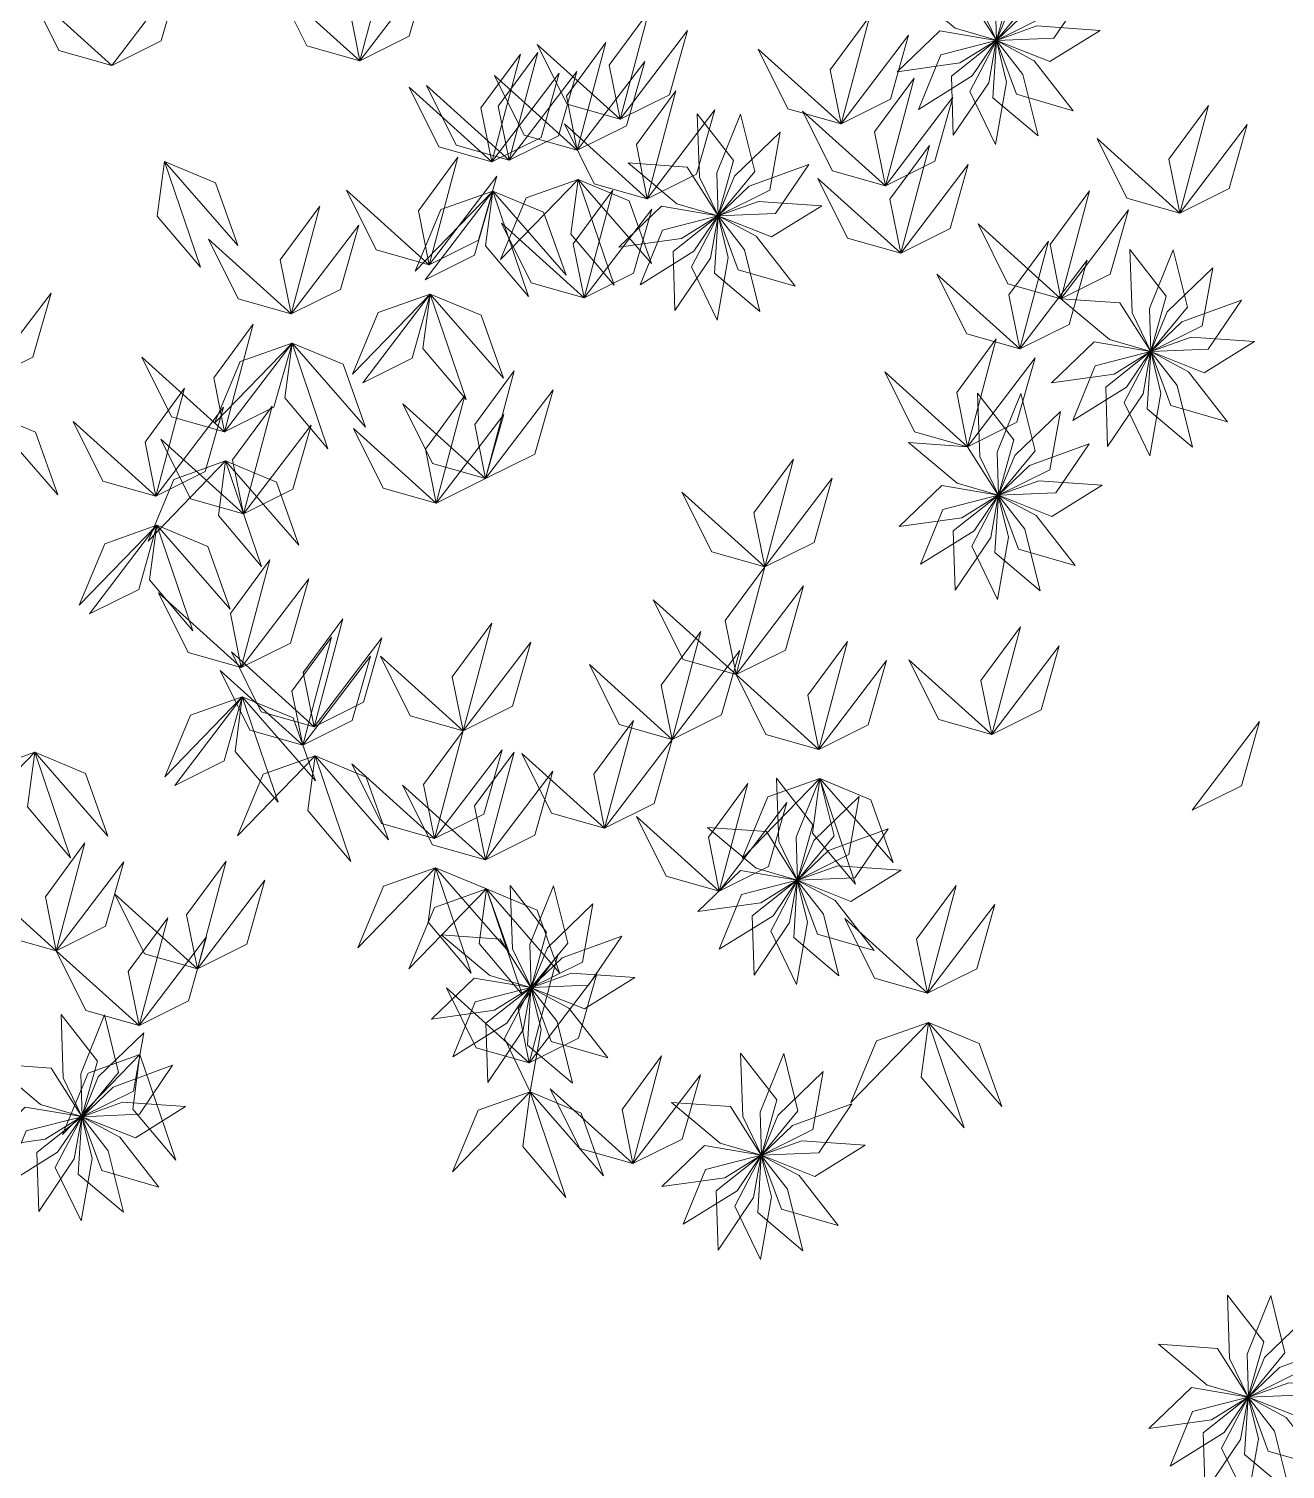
# Model space of a CAD drawing. Header units: inches. Extents: x -422522 to 22891, y -2973 to 414515.
# Drawn here: x 16747 to 16814.6, y 8158.2 to 8235.7 of the extents above; entities that cross this region are included whole.
import ezdxf

# ---------------------------------------------------------------- set-up
doc = ezdxf.new("R2010")
doc.units = ezdxf.units.IN
doc.header["$MEASUREMENT"] = 0
doc.layers.add('ARREDAMENTO', color=8, linetype='Continuous', lineweight=13)

msp = doc.modelspace()

# ---------------------------------------------------------------- linework, layer by layer
at = {"layer": 'ARREDAMENTO', "lineweight": 0}
for points in [[(16797.92916, 8240.53441), (16798.04829, 8237.12805), (16799.05223, 8235.05134), (16799.88191, 8238.02213), (16797.92916, 8240.53441)], [(16800.25973, 8240.51543), (16798.98307, 8237.35512), (16799.05554, 8235.04961), (16801.02182, 8237.4261), (16800.25973, 8240.51543)], [(16764.81534, 8233.94688), (16764.2304, 8236.85304), (16766.35781, 8239.74303), (16764.81534, 8233.94688)], [(16802.38109, 8239.55018), (16799.92939, 8237.18235), (16799.05785, 8235.04668), (16801.82075, 8236.41796), (16802.38109, 8239.55018)], [(16751.48051, 8233.7006), (16754.13433, 8235.02165), (16755.11132, 8238.47467), (16751.48051, 8233.7006)], [(16764.81534, 8233.94688), (16767.46916, 8235.26793), (16768.44615, 8238.72096), (16764.81534, 8233.94688)], [(16751.48051, 8233.7006), (16748.62796, 8234.50735), (16747.0284, 8237.71972), (16751.48051, 8233.7006)], [(16764.81534, 8233.94688), (16761.96279, 8234.75363), (16760.36324, 8237.966), (16764.81534, 8233.94688)], [(16794.21881, 8237.88456), (16796.82994, 8235.69379), (16799.04501, 8235.05027), (16797.39244, 8237.65469), (16794.21881, 8237.88456)], [(16803.92644, 8237.80553), (16800.72362, 8236.63961), (16799.05878, 8235.04307), (16802.14056, 8235.17202), (16803.92644, 8237.80553)], [(16778.8085, 8230.80093), (16778.22356, 8233.70708), (16780.35096, 8236.59708), (16778.8085, 8230.80093)], [(16790.69156, 8230.55903), (16790.10662, 8233.46519), (16792.23402, 8236.35518), (16790.69156, 8230.55903)], [(16778.8085, 8230.80093), (16781.46231, 8232.12198), (16782.43931, 8235.575), (16778.8085, 8230.80093)], [(16790.69156, 8230.55903), (16793.34537, 8231.88008), (16794.32237, 8235.3331), (16790.69156, 8230.55903)], [(16793.70532, 8233.35414), (16797.08056, 8233.82868), (16799.04096, 8235.04419), (16795.99972, 8235.5588), (16793.70532, 8233.35414)], [(16804.62858, 8235.58317), (16801.22844, 8235.82075), (16799.05816, 8235.03939), (16801.92595, 8233.90372), (16804.62858, 8235.58317)], [(16772.8447, 8228.59729), (16772.25976, 8231.50345), (16774.38716, 8234.39344), (16772.8447, 8228.59729)], [(16778.8085, 8230.80093), (16775.95594, 8231.60767), (16774.35639, 8234.82004), (16778.8085, 8230.80093)], [(16776.50375, 8229.13074), (16775.91881, 8232.0369), (16778.04622, 8234.92689), (16776.50375, 8229.13074)], [(16790.69156, 8230.55903), (16787.839, 8231.36578), (16786.23945, 8234.57815), (16790.69156, 8230.55903)], [(16794.85418, 8231.32632), (16797.7446, 8233.13267), (16799.04112, 8235.04046), (16796.0535, 8234.27359), (16794.85418, 8231.32632)], [(16796.72849, 8229.9411), (16798.63432, 8232.76692), (16799.04278, 8235.03712), (16796.62537, 8233.12137), (16796.72849, 8229.9411)], [(16799.00419, 8229.43799), (16799.59588, 8232.79467), (16799.04566, 8235.03474), (16797.61644, 8232.30137), (16799.00419, 8229.43799)], [(16801.28777, 8229.90398), (16800.46302, 8233.21113), (16799.04925, 8235.03374), (16798.85536, 8231.95536), (16801.28777, 8229.90398)], [(16803.18439, 8231.25851), (16801.08581, 8233.94428), (16799.05294, 8235.03428), (16800.1279, 8232.14319), (16803.18439, 8231.25851)], [(16771.90822, 8228.50696), (16771.32328, 8231.41312), (16773.45068, 8234.30311), (16771.90822, 8228.50696)], [(16776.50375, 8229.13074), (16779.15757, 8230.45179), (16780.13456, 8233.90481), (16776.50375, 8229.13074)], [(16771.90822, 8228.50696), (16774.56204, 8229.82801), (16775.53903, 8233.28104), (16771.90822, 8228.50696)], [(16776.50375, 8229.13074), (16773.6512, 8229.93749), (16772.05165, 8233.14986), (16776.50375, 8229.13074)], [(16772.8447, 8228.59729), (16775.49851, 8229.91834), (16776.47551, 8233.37137), (16772.8447, 8228.59729)], [(16793.07982, 8227.22414), (16792.49488, 8230.1303), (16794.62228, 8233.02029), (16793.07982, 8227.22414)], [(16771.90822, 8228.50696), (16769.05567, 8229.31371), (16767.45611, 8232.52608), (16771.90822, 8228.50696)], [(16772.8447, 8228.59729), (16769.99214, 8229.40404), (16768.39259, 8232.61641), (16772.8447, 8228.59729)], [(16780.26753, 8226.53021), (16779.68259, 8229.43637), (16781.80999, 8232.32636), (16780.26753, 8226.53021)], [(16780.26753, 8226.53021), (16782.92134, 8227.85126), (16783.89834, 8231.30429), (16780.26753, 8226.53021)], [(16793.07982, 8227.22414), (16790.22726, 8228.03088), (16788.62771, 8231.24325), (16793.07982, 8227.22414)], [(16793.07982, 8227.22414), (16795.73363, 8228.54519), (16796.71062, 8231.99821), (16793.07982, 8227.22414)], [(16808.9121, 8225.75499), (16808.32717, 8228.66115), (16810.45457, 8231.55114), (16808.9121, 8225.75499)], [(16780.26753, 8226.53021), (16777.41497, 8227.33696), (16775.81542, 8230.54933), (16780.26753, 8226.53021)], [(16782.96182, 8231.09933), (16783.08095, 8227.69298), (16784.08489, 8225.61626), (16784.91457, 8228.58705), (16782.96182, 8231.09933)], [(16785.29238, 8231.08036), (16784.01573, 8227.92005), (16784.08819, 8225.61453), (16786.05447, 8227.99102), (16785.29238, 8231.08036)], [(16808.9121, 8225.75499), (16811.56592, 8227.07604), (16812.54291, 8230.52907), (16808.9121, 8225.75499)], [(16787.41375, 8230.1151), (16784.96205, 8227.74728), (16784.09051, 8225.61161), (16786.8534, 8226.98288), (16787.41375, 8230.1151)], [(16808.9121, 8225.75499), (16806.05955, 8226.56174), (16804.46, 8229.77411), (16808.9121, 8225.75499)], [(16793.89963, 8223.60037), (16793.31469, 8226.50653), (16795.4421, 8229.39652), (16793.89963, 8223.60037)], [(16754.30764, 8228.5262), (16753.91801, 8225.58748), (16756.23359, 8222.84595), (16754.30764, 8228.5262)], [(16754.30764, 8228.5262), (16757.04372, 8227.38526), (16758.24905, 8224.00516), (16754.30764, 8228.5262)], [(16768.54445, 8222.96802), (16767.95952, 8225.87417), (16770.08692, 8228.76417), (16768.54445, 8222.96802)], [(16768.54445, 8222.96802), (16767.95952, 8225.87417), (16770.08692, 8228.76417), (16768.54445, 8222.96802)], [(16779.25147, 8228.44948), (16781.8626, 8226.25872), (16784.07766, 8225.6152), (16782.4251, 8228.21962), (16779.25147, 8228.44948)], [(16788.9591, 8228.37046), (16785.75628, 8227.20454), (16784.09144, 8225.608), (16787.17321, 8225.73695), (16788.9591, 8228.37046)], [(16793.89963, 8223.60037), (16796.55345, 8224.92142), (16797.53044, 8228.37444), (16793.89963, 8223.60037)], [(16768.54445, 8222.96802), (16771.19827, 8224.28907), (16772.17526, 8227.74209), (16768.54445, 8222.96802)], [(16768.54445, 8222.96802), (16771.19827, 8224.28907), (16772.17526, 8227.74209), (16768.54445, 8222.96802)], [(16776.55611, 8227.56375), (16773.76378, 8226.56838), (16772.38224, 8223.25639), (16776.55611, 8227.56375)], [(16776.55611, 8227.56375), (16776.16649, 8224.62503), (16778.48207, 8221.8835), (16776.55611, 8227.56375)], [(16776.55611, 8227.56375), (16779.2922, 8226.42281), (16780.49752, 8223.04271), (16776.55611, 8227.56375)], [(16793.89963, 8223.60037), (16791.04708, 8224.40712), (16789.44753, 8227.61949), (16793.89963, 8223.60037)], [(16768.54445, 8222.96802), (16765.6919, 8223.77476), (16764.09235, 8226.98713), (16768.54445, 8222.96802)], [(16768.54445, 8222.96802), (16765.6919, 8223.77476), (16764.09235, 8226.98713), (16768.54445, 8222.96802)], [(16771.96058, 8226.93998), (16769.16825, 8225.9446), (16767.78671, 8222.63261), (16771.96058, 8226.93998)], [(16768.32977, 8222.1659), (16770.98359, 8223.48695), (16771.96058, 8226.93998), (16768.32977, 8222.1659)], [(16771.96058, 8226.93998), (16771.57095, 8224.00125), (16773.88654, 8221.25972), (16771.96058, 8226.93998)], [(16771.96058, 8226.93998), (16774.69667, 8225.79903), (16775.90199, 8222.41893), (16771.96058, 8226.93998)], [(16776.87657, 8221.19802), (16776.29164, 8224.10417), (16778.41904, 8226.99417), (16776.87657, 8221.19802)], [(16802.52027, 8221.15058), (16801.93533, 8224.05674), (16804.06273, 8226.94673), (16802.52027, 8221.15058)], [(16761.11914, 8220.32725), (16760.5342, 8223.2334), (16762.6616, 8226.1234), (16761.11914, 8220.32725)], [(16776.87657, 8221.19802), (16779.53039, 8222.51907), (16780.50738, 8225.97209), (16776.87657, 8221.19802)], [(16778.73798, 8223.91906), (16782.11322, 8224.3936), (16784.07362, 8225.60912), (16781.03238, 8226.12372), (16778.73798, 8223.91906)], [(16789.66124, 8226.1481), (16786.2611, 8226.38568), (16784.09082, 8225.60432), (16786.95861, 8224.46865), (16789.66124, 8226.1481)], [(16802.52027, 8221.15058), (16805.17408, 8222.47163), (16806.15108, 8225.92466), (16802.52027, 8221.15058)], [(16761.11914, 8220.32725), (16763.77295, 8221.6483), (16764.74995, 8225.10132), (16761.11914, 8220.32725)], [(16776.87657, 8221.19802), (16774.02402, 8222.00476), (16772.42447, 8225.21713), (16776.87657, 8221.19802)], [(16779.88683, 8221.89125), (16782.77726, 8223.69759), (16784.07378, 8225.60539), (16781.08616, 8224.83852), (16779.88683, 8221.89125)], [(16781.76115, 8220.50603), (16783.66698, 8223.33185), (16784.07544, 8225.60205), (16781.65802, 8223.6863), (16781.76115, 8220.50603)], [(16784.03685, 8220.00292), (16784.62854, 8223.3596), (16784.07831, 8225.59967), (16782.6491, 8222.8663), (16784.03685, 8220.00292)], [(16786.32043, 8220.46891), (16785.49568, 8223.77606), (16784.08191, 8225.59866), (16783.88802, 8222.52029), (16786.32043, 8220.46891)], [(16788.21705, 8221.82343), (16786.11847, 8224.50921), (16784.0856, 8225.59921), (16785.16056, 8222.70811), (16788.21705, 8221.82343)], [(16802.52027, 8221.15058), (16799.66771, 8221.95733), (16798.06816, 8225.1697), (16802.52027, 8221.15058)], [(16761.11914, 8220.32725), (16758.26658, 8221.13399), (16756.66703, 8224.34636), (16761.11914, 8220.32725)], [(16800.30361, 8218.44781), (16799.71867, 8221.35397), (16801.84608, 8224.24396), (16800.30361, 8218.44781)], [(16806.23062, 8223.80043), (16806.34975, 8220.39408), (16807.35368, 8218.31736), (16808.18337, 8221.28815), (16806.23062, 8223.80043)], [(16808.56118, 8223.78146), (16807.28453, 8220.62115), (16807.35699, 8218.31563), (16809.32327, 8220.69212), (16808.56118, 8223.78146)], [(16800.30361, 8218.44781), (16802.95743, 8219.76886), (16803.93442, 8223.22188), (16800.30361, 8218.44781)], [(16810.68254, 8222.8162), (16808.23085, 8220.44837), (16807.35931, 8218.31271), (16810.1222, 8219.68398), (16810.68254, 8222.8162)], [(16800.30361, 8218.44781), (16797.45106, 8219.25456), (16795.85151, 8222.46693), (16800.30361, 8218.44781)], [(16744.57831, 8216.68149), (16747.23213, 8218.00254), (16748.20912, 8221.45556), (16744.57831, 8216.68149)], [(16768.59682, 8221.40103), (16765.80448, 8220.40566), (16764.42294, 8217.09367), (16768.59682, 8221.40103)], [(16764.96601, 8216.62696), (16767.61982, 8217.94801), (16768.59682, 8221.40103), (16764.96601, 8216.62696)], [(16768.59682, 8221.40103), (16768.20719, 8218.46231), (16770.52277, 8215.72078), (16768.59682, 8221.40103)], [(16768.59682, 8221.40103), (16771.3329, 8220.26009), (16772.53823, 8216.87999), (16768.59682, 8221.40103)], [(16802.52027, 8221.15058), (16805.13139, 8218.95982), (16807.34646, 8218.31629), (16805.6939, 8220.92072), (16802.52027, 8221.15058)], [(16812.2279, 8221.07156), (16809.02508, 8219.90563), (16807.36024, 8218.30909), (16810.44201, 8218.43804), (16812.2279, 8221.07156)], [(16757.54069, 8213.98618), (16756.95576, 8216.89234), (16759.08316, 8219.78233), (16757.54069, 8213.98618)], [(16797.4981, 8213.1884), (16796.91316, 8216.09456), (16799.04056, 8218.98455), (16797.4981, 8213.1884)], [(16812.93004, 8218.84919), (16809.5299, 8219.08677), (16807.35961, 8218.30541), (16810.22741, 8217.16974), (16812.93004, 8218.84919)], [(16761.1715, 8218.76026), (16758.37917, 8217.76488), (16756.99763, 8214.4529), (16761.1715, 8218.76026)], [(16757.54069, 8213.98618), (16760.19451, 8215.30723), (16761.1715, 8218.76026), (16757.54069, 8213.98618)], [(16761.1715, 8218.76026), (16760.78187, 8215.82153), (16763.09746, 8213.08001), (16761.1715, 8218.76026)], [(16761.1715, 8218.76026), (16763.90759, 8217.61932), (16765.11291, 8214.23921), (16761.1715, 8218.76026)], [(16802.00678, 8216.62016), (16805.38202, 8217.0947), (16807.34242, 8218.31021), (16804.30118, 8218.82482), (16802.00678, 8216.62016)], [(16803.15563, 8214.59234), (16806.04606, 8216.39869), (16807.34258, 8218.30649), (16804.35496, 8217.53962), (16803.15563, 8214.59234)], [(16805.02995, 8213.20712), (16806.93578, 8216.03294), (16807.34424, 8218.30314), (16804.92682, 8216.3874), (16805.02995, 8213.20712)], [(16807.30565, 8212.70401), (16807.89734, 8216.0607), (16807.34711, 8218.30076), (16805.9179, 8215.56739), (16807.30565, 8212.70401)], [(16809.58923, 8213.17001), (16808.76448, 8216.47715), (16807.35071, 8218.29976), (16807.15682, 8215.22139), (16809.58923, 8213.17001)], [(16811.48585, 8214.52453), (16809.38727, 8217.21031), (16807.3544, 8218.3003), (16808.42936, 8215.40921), (16811.48585, 8214.52453)], [(16757.54069, 8213.98618), (16754.68814, 8214.79293), (16753.08859, 8218.0053), (16757.54069, 8213.98618)], [(16797.4981, 8213.1884), (16800.15191, 8214.50945), (16801.1289, 8217.96247), (16797.4981, 8213.1884)], [(16771.57613, 8211.47163), (16770.99119, 8214.37779), (16773.11859, 8217.26778), (16771.57613, 8211.47163)], [(16797.4981, 8213.1884), (16794.64554, 8213.99515), (16793.04599, 8217.20752), (16797.4981, 8213.1884)], [(16753.84291, 8210.5327), (16753.25797, 8213.43886), (16755.38537, 8216.32885), (16753.84291, 8210.5327)], [(16768.92231, 8210.15058), (16768.33738, 8213.05674), (16770.46478, 8215.94673), (16768.92231, 8210.15058)], [(16771.57613, 8211.47163), (16774.22994, 8212.79268), (16775.20694, 8216.24571), (16771.57613, 8211.47163)], [(16798.03481, 8216.06812), (16798.15394, 8212.66176), (16799.15788, 8210.58505), (16799.98756, 8213.55584), (16798.03481, 8216.06812)], [(16800.36538, 8216.04914), (16799.08872, 8212.88883), (16799.16119, 8210.58332), (16801.12747, 8212.95981), (16800.36538, 8216.04914)], [(16744.63067, 8215.1145), (16747.36676, 8213.97356), (16748.57208, 8210.59346), (16744.63067, 8215.1145)], [(16753.84291, 8210.5327), (16756.49673, 8211.85375), (16757.47372, 8215.30678), (16753.84291, 8210.5327)], [(16758.55603, 8209.57907), (16757.9711, 8212.48523), (16760.0985, 8215.37522), (16758.55603, 8209.57907)], [(16771.57613, 8211.47163), (16768.72357, 8212.27838), (16767.12402, 8215.49075), (16771.57613, 8211.47163)], [(16802.48674, 8215.08388), (16800.03504, 8212.71606), (16799.16351, 8210.58039), (16801.9264, 8211.95166), (16802.48674, 8215.08388)], [(16753.84291, 8210.5327), (16750.99035, 8211.33945), (16749.3908, 8214.55182), (16753.84291, 8210.5327)], [(16758.55603, 8209.57907), (16761.20985, 8210.90012), (16762.18684, 8214.35315), (16758.55603, 8209.57907)], [(16768.92231, 8210.15058), (16771.57613, 8211.47163), (16772.55312, 8214.92466), (16768.92231, 8210.15058)], [(16758.55603, 8209.57907), (16755.70348, 8210.38582), (16754.10393, 8213.59819), (16758.55603, 8209.57907)], [(16768.92231, 8210.15058), (16766.06976, 8210.95733), (16764.47021, 8214.1697), (16768.92231, 8210.15058)], [(16794.32446, 8213.41827), (16796.93559, 8211.2275), (16799.15066, 8210.58398), (16797.4981, 8213.1884), (16794.32446, 8213.41827)], [(16804.03209, 8213.33924), (16800.82927, 8212.17332), (16799.16443, 8210.57678), (16802.24621, 8210.70573), (16804.03209, 8213.33924)], [(16757.59305, 8212.4192), (16754.80072, 8211.42382), (16753.41918, 8208.11184), (16757.59305, 8212.4192)], [(16757.59305, 8212.4192), (16757.20343, 8209.48047), (16759.51901, 8206.73895), (16757.59305, 8212.4192)], [(16757.59305, 8212.4192), (16760.32914, 8211.27825), (16761.53447, 8207.89815), (16757.59305, 8212.4192)], [(16786.5897, 8206.72174), (16786.00476, 8209.62789), (16788.13216, 8212.51789), (16786.5897, 8206.72174)], [(16786.5897, 8206.72174), (16789.24352, 8208.04279), (16790.22051, 8211.49581), (16786.5897, 8206.72174)], [(16793.81098, 8208.88785), (16797.18622, 8209.36238), (16799.14662, 8210.5779), (16796.10538, 8211.0925), (16793.81098, 8208.88785)], [(16804.73424, 8211.11688), (16801.33409, 8211.35446), (16799.16381, 8210.5731), (16802.0316, 8209.43743), (16804.73424, 8211.11688)], [(16786.5897, 8206.72174), (16783.73715, 8207.52848), (16782.13759, 8210.74085), (16786.5897, 8206.72174)], [(16794.95983, 8206.86003), (16797.85025, 8208.66638), (16799.14677, 8210.57417), (16796.15915, 8209.8073), (16794.95983, 8206.86003)], [(16796.83415, 8205.47481), (16798.73997, 8208.30063), (16799.14843, 8210.57083), (16796.73102, 8208.65508), (16796.83415, 8205.47481)], [(16799.10984, 8204.9717), (16799.70153, 8208.32838), (16799.15131, 8210.56845), (16797.72209, 8207.83508), (16799.10984, 8204.9717)], [(16801.39342, 8205.43769), (16800.56868, 8208.74484), (16799.1549, 8210.56744), (16798.96101, 8207.48907), (16801.39342, 8205.43769)], [(16803.29004, 8206.79222), (16801.19146, 8209.47799), (16799.15859, 8210.56799), (16800.23355, 8207.67689), (16803.29004, 8206.79222)], [(16753.89527, 8208.96572), (16751.10294, 8207.97034), (16749.7214, 8204.65836), (16753.89527, 8208.96572)], [(16750.26446, 8204.19164), (16752.91828, 8205.51269), (16753.89527, 8208.96572), (16750.26446, 8204.19164)], [(16753.89527, 8208.96572), (16753.50564, 8206.02699), (16755.82123, 8203.28546), (16753.89527, 8208.96572)], [(16753.89527, 8208.96572), (16756.63136, 8207.82477), (16757.83668, 8204.44467), (16753.89527, 8208.96572)], [(16758.43714, 8201.30465), (16757.8522, 8204.21081), (16759.9796, 8207.1008), (16758.43714, 8201.30465)], [(16785.04724, 8200.92559), (16784.4623, 8203.83174), (16786.5897, 8206.72174), (16785.04724, 8200.92559)], [(16758.43714, 8201.30465), (16761.09095, 8202.6257), (16762.06795, 8206.07872), (16758.43714, 8201.30465)], [(16785.04724, 8200.92559), (16787.70105, 8202.24664), (16788.67804, 8205.69966), (16785.04724, 8200.92559)], [(16758.43714, 8201.30465), (16755.58458, 8202.1114), (16753.98503, 8205.32377), (16758.43714, 8201.30465)], [(16785.04724, 8200.92559), (16782.19468, 8201.73233), (16780.59513, 8204.9447), (16785.04724, 8200.92559)], [(16762.35651, 8198.12685), (16761.77157, 8201.03301), (16763.89897, 8203.923), (16762.35651, 8198.12685)], [(16770.36974, 8197.90296), (16769.7848, 8200.80912), (16771.9122, 8203.69911), (16770.36974, 8197.90296)], [(16798.79573, 8197.70448), (16798.21079, 8200.61064), (16800.3382, 8203.50063), (16798.79573, 8197.70448)], [(16761.74569, 8197.13817), (16761.16076, 8200.04433), (16763.28816, 8202.93433), (16761.74569, 8197.13817)], [(16762.35651, 8198.12685), (16765.01032, 8199.4479), (16765.98732, 8202.90092), (16762.35651, 8198.12685)], [(16770.36974, 8197.90296), (16773.02356, 8199.22401), (16774.00055, 8202.67704), (16770.36974, 8197.90296)], [(16781.60978, 8197.44435), (16781.02484, 8200.35051), (16783.15224, 8203.2405), (16781.60978, 8197.44435)], [(16789.49934, 8196.90647), (16788.9144, 8199.81263), (16791.04181, 8202.70262), (16789.49934, 8196.90647)], [(16762.35651, 8198.12685), (16759.50395, 8198.93359), (16757.9044, 8202.14596), (16762.35651, 8198.12685)], [(16761.74569, 8197.13817), (16764.39951, 8198.45923), (16765.3765, 8201.91225), (16761.74569, 8197.13817)], [(16770.36974, 8197.90296), (16767.51719, 8198.70971), (16765.91763, 8201.92208), (16770.36974, 8197.90296)], [(16781.60978, 8197.44435), (16784.26359, 8198.7654), (16785.24059, 8202.21842), (16781.60978, 8197.44435)], [(16798.79573, 8197.70448), (16801.44955, 8199.02553), (16802.42654, 8202.47856), (16798.79573, 8197.70448)], [(16761.74569, 8197.13817), (16758.89314, 8197.94492), (16757.29359, 8201.15729), (16761.74569, 8197.13817)], [(16781.60978, 8197.44435), (16778.75722, 8198.25109), (16777.15767, 8201.46347), (16781.60978, 8197.44435)], [(16789.49934, 8196.90647), (16792.15316, 8198.22752), (16793.13015, 8201.68054), (16789.49934, 8196.90647)], [(16798.79573, 8197.70448), (16795.94318, 8198.51123), (16794.34363, 8201.7236), (16798.79573, 8197.70448)], [(16789.49934, 8196.90647), (16786.64679, 8197.71321), (16785.04724, 8200.92559), (16789.49934, 8196.90647)], [(16758.4895, 8199.73766), (16755.69716, 8198.74229), (16754.31563, 8195.4303), (16758.4895, 8199.73766)], [(16754.85869, 8194.96359), (16757.51251, 8196.28464), (16758.4895, 8199.73766), (16754.85869, 8194.96359)], [(16758.4895, 8199.73766), (16758.09987, 8196.79894), (16760.41546, 8194.05741), (16758.4895, 8199.73766)], [(16758.4895, 8199.73766), (16761.22558, 8198.59672), (16762.43091, 8195.21662), (16758.4895, 8199.73766)], [(16777.97897, 8192.67027), (16777.39403, 8195.57643), (16779.52144, 8198.46642), (16777.97897, 8192.67027)], [(16809.57158, 8193.62703), (16812.2254, 8194.94808), (16813.20239, 8198.4011), (16809.57158, 8193.62703)], [(16768.82728, 8192.10681), (16768.24234, 8195.01297), (16770.36974, 8197.90296), (16768.82728, 8192.10681)], [(16777.97897, 8192.67027), (16780.63279, 8193.99132), (16781.60978, 8197.44435), (16777.97897, 8192.67027)], [(16747.32549, 8196.74883), (16744.53315, 8195.75346), (16743.15161, 8192.44147), (16747.32549, 8196.74883)], [(16747.32549, 8196.74883), (16746.93586, 8193.81011), (16749.25144, 8191.06858), (16747.32549, 8196.74883)], [(16747.32549, 8196.74883), (16750.06157, 8195.60789), (16751.2669, 8192.22779), (16747.32549, 8196.74883)], [(16762.40887, 8196.55986), (16759.61654, 8195.56449), (16758.235, 8192.2525), (16762.40887, 8196.55986)], [(16762.40887, 8196.55986), (16762.01924, 8193.62114), (16764.33483, 8190.87961), (16762.40887, 8196.55986)], [(16762.40887, 8196.55986), (16765.14496, 8195.41892), (16766.35028, 8192.03882), (16762.40887, 8196.55986)], [(16768.82728, 8192.10681), (16771.48109, 8193.42786), (16772.45808, 8196.88089), (16768.82728, 8192.10681)], [(16771.56336, 8190.96587), (16770.97842, 8193.87203), (16773.10582, 8196.76202), (16771.56336, 8190.96587)], [(16777.97897, 8192.67027), (16775.12642, 8193.47702), (16773.52687, 8196.68939), (16777.97897, 8192.67027)], [(16768.82728, 8192.10681), (16765.97472, 8192.91356), (16764.37517, 8196.12593), (16768.82728, 8192.10681)], [(16771.56336, 8190.96587), (16774.21718, 8192.28692), (16775.19417, 8195.73994), (16771.56336, 8190.96587)], [(16771.56336, 8190.96587), (16768.71081, 8191.77262), (16767.11125, 8194.98499), (16771.56336, 8190.96587)], [(16784.1445, 8189.28051), (16783.55956, 8192.18667), (16785.68697, 8195.07666), (16784.1445, 8189.28051)], [(16789.5517, 8195.33948), (16786.75937, 8194.34411), (16785.37783, 8191.03212), (16789.5517, 8195.33948)], [(16787.22114, 8195.35845), (16787.34027, 8191.9521), (16788.34421, 8189.87538), (16789.17389, 8192.84617), (16787.22114, 8195.35845)], [(16789.5517, 8195.33948), (16788.27505, 8192.17917), (16788.34751, 8189.87366), (16790.31379, 8192.25015), (16789.5517, 8195.33948)], [(16789.5517, 8195.33948), (16789.16208, 8192.40076), (16791.47766, 8189.65923), (16789.5517, 8195.33948)], [(16789.5517, 8195.33948), (16792.28779, 8194.19854), (16793.49311, 8190.81844), (16789.5517, 8195.33948)], [(16784.1445, 8189.28051), (16786.79832, 8190.60156), (16787.77531, 8194.05459), (16784.1445, 8189.28051)], [(16791.67307, 8194.37422), (16789.22137, 8192.0064), (16788.34983, 8189.87073), (16791.11272, 8191.242), (16791.67307, 8194.37422)], [(16784.1445, 8189.28051), (16781.29195, 8190.08726), (16779.6924, 8193.29963), (16784.1445, 8189.28051)], [(16783.51079, 8192.7086), (16786.12192, 8190.51784), (16788.33698, 8189.87432), (16786.68442, 8192.47874), (16783.51079, 8192.7086)], [(16793.21842, 8192.62958), (16790.0156, 8191.46366), (16788.35076, 8189.86712), (16791.43253, 8189.99607), (16793.21842, 8192.62958)], [(16748.48344, 8186.0749), (16747.89851, 8188.98106), (16750.02591, 8191.87105), (16748.48344, 8186.0749)], [(16748.48344, 8186.0749), (16751.13726, 8187.39595), (16752.11425, 8190.84898), (16748.48344, 8186.0749)], [(16756.07786, 8185.10335), (16755.49292, 8188.0095), (16757.62033, 8190.8995), (16756.07786, 8185.10335)], [(16768.87964, 8190.53983), (16766.0873, 8189.54445), (16764.70577, 8186.23247), (16768.87964, 8190.53983)], [(16768.87964, 8190.53983), (16768.49001, 8187.6011), (16770.80559, 8184.85958), (16768.87964, 8190.53983)], [(16768.87964, 8190.53983), (16771.61572, 8189.39888), (16772.82105, 8186.01878), (16768.87964, 8190.53983)], [(16782.9973, 8188.17818), (16786.37254, 8188.65272), (16788.33294, 8189.86824), (16785.2917, 8190.38284), (16782.9973, 8188.17818)], [(16793.92056, 8190.40722), (16790.52042, 8190.6448), (16788.35014, 8189.86344), (16791.21793, 8188.72777), (16793.92056, 8190.40722)], [(16748.48344, 8186.0749), (16745.63089, 8186.88165), (16744.03134, 8190.09402), (16748.48344, 8186.0749)], [(16756.07786, 8185.10335), (16758.73168, 8186.4244), (16759.70867, 8189.87742), (16756.07786, 8185.10335)], [(16771.61572, 8189.39888), (16768.82339, 8188.40351), (16767.44185, 8185.09152), (16771.61572, 8189.39888)], [(16771.61572, 8189.39888), (16771.2261, 8186.46016), (16773.54168, 8183.71863), (16771.61572, 8189.39888)], [(16771.61572, 8189.39888), (16774.35181, 8188.25794), (16775.55713, 8184.87784), (16771.61572, 8189.39888)], [(16772.89692, 8189.58106), (16773.01605, 8186.17471), (16774.01999, 8184.09799), (16774.84967, 8187.06878), (16772.89692, 8189.58106)], [(16775.22749, 8189.56209), (16773.95083, 8186.40177), (16774.0233, 8184.09626), (16775.98958, 8186.47275), (16775.22749, 8189.56209)], [(16784.14615, 8186.15037), (16787.03658, 8187.95671), (16788.3331, 8189.86451), (16785.34548, 8189.09764), (16784.14615, 8186.15037)], [(16786.02047, 8184.76515), (16787.9263, 8187.59097), (16788.33476, 8189.86117), (16785.91734, 8187.94542), (16786.02047, 8184.76515)], [(16788.29617, 8184.26204), (16788.88786, 8187.61872), (16788.33763, 8189.85879), (16786.90842, 8187.12542), (16788.29617, 8184.26204)], [(16790.57975, 8184.72803), (16789.755, 8188.03518), (16788.34123, 8189.85778), (16788.14734, 8186.77941), (16790.57975, 8184.72803)], [(16792.47637, 8186.08255), (16790.37779, 8188.76833), (16788.34492, 8189.85833), (16789.41988, 8186.96723), (16792.47637, 8186.08255)], [(16795.34071, 8183.78476), (16794.75577, 8186.69092), (16796.88317, 8189.58091), (16795.34071, 8183.78476)], [(16756.07786, 8185.10335), (16753.22531, 8185.91009), (16751.62576, 8189.12246), (16756.07786, 8185.10335)], [(16752.93555, 8182.05578), (16752.35061, 8184.96194), (16754.47801, 8187.85193), (16752.93555, 8182.05578)], [(16777.34885, 8188.59683), (16774.89715, 8186.229), (16774.02562, 8184.09333), (16776.78851, 8185.46461), (16777.34885, 8188.59683)], [(16795.34071, 8183.78476), (16797.99452, 8185.10581), (16798.97152, 8188.55884), (16795.34071, 8183.78476)], [(16795.34071, 8183.78476), (16792.48815, 8184.59151), (16790.8886, 8187.80388), (16795.34071, 8183.78476)], [(16752.93555, 8182.05578), (16755.58937, 8183.37683), (16756.56636, 8186.82986), (16752.93555, 8182.05578)], [(16769.18658, 8186.93121), (16771.7977, 8184.74045), (16774.01277, 8184.09692), (16772.36021, 8186.70134), (16769.18658, 8186.93121)], [(16778.89421, 8186.85218), (16775.69139, 8185.68626), (16774.02655, 8184.08972), (16777.10832, 8184.21867), (16778.89421, 8186.85218)], [(16752.93555, 8182.05578), (16750.083, 8182.86253), (16748.48344, 8186.0749), (16752.93555, 8182.05578)], [(16773.91959, 8180.05163), (16773.33465, 8182.95779), (16775.46206, 8185.84778), (16773.91959, 8180.05163)], [(16773.91959, 8180.05163), (16776.57341, 8181.37268), (16777.5504, 8184.8257), (16773.91959, 8180.05163)], [(16779.59635, 8184.62982), (16776.1962, 8184.8674), (16774.02592, 8184.08604), (16776.89371, 8182.95037), (16779.59635, 8184.62982)], [(16768.67309, 8182.40079), (16772.04833, 8182.87533), (16774.00873, 8184.09084), (16770.96749, 8184.60545), (16768.67309, 8182.40079)], [(16773.91959, 8180.05163), (16771.06704, 8180.85837), (16769.46749, 8184.07074), (16773.91959, 8180.05163)], [(16769.82194, 8180.37297), (16772.71237, 8182.17932), (16774.00889, 8184.08711), (16771.02126, 8183.32024), (16769.82194, 8180.37297)], [(16771.69626, 8178.98775), (16773.60208, 8181.81357), (16774.01054, 8184.08377), (16771.59313, 8182.16803), (16771.69626, 8178.98775)], [(16773.97195, 8178.48464), (16774.56365, 8181.84132), (16774.01342, 8184.08139), (16772.58421, 8181.34802), (16773.97195, 8178.48464)], [(16776.25554, 8178.95064), (16775.43079, 8182.25778), (16774.01701, 8184.08039), (16773.82313, 8181.00202), (16776.25554, 8178.95064)], [(16778.15216, 8180.30516), (16776.05357, 8182.99093), (16774.02071, 8184.08093), (16775.09567, 8181.18984), (16778.15216, 8180.30516)], [(16748.74432, 8182.6376), (16748.86345, 8179.23124), (16749.86739, 8177.15453), (16750.69707, 8180.12532), (16748.74432, 8182.6376)], [(16751.07489, 8182.61862), (16749.79823, 8179.45831), (16749.8707, 8177.1528), (16751.83698, 8179.52929), (16751.07489, 8182.61862)], [(16753.19625, 8181.65337), (16750.74455, 8179.28554), (16749.87301, 8177.14987), (16752.63591, 8178.52115), (16753.19625, 8181.65337)], [(16795.39307, 8182.21778), (16792.60073, 8181.2224), (16791.2192, 8177.91042), (16795.39307, 8182.21778)], [(16795.39307, 8182.21778), (16795.00344, 8179.27905), (16797.31903, 8176.53753), (16795.39307, 8182.21778)], [(16795.39307, 8182.21778), (16798.12916, 8181.07683), (16799.33448, 8177.69673), (16795.39307, 8182.21778)], [(16752.98791, 8180.4888), (16750.19558, 8179.49342), (16748.81404, 8176.18144), (16752.98791, 8180.4888)], [(16752.98791, 8180.4888), (16752.59829, 8177.55007), (16754.91387, 8174.80855), (16752.98791, 8180.4888)], [(16779.49867, 8174.62215), (16778.91373, 8177.52831), (16781.04113, 8180.4183), (16779.49867, 8174.62215)], [(16785.28374, 8180.56635), (16785.40287, 8177.15999), (16786.40681, 8175.08328), (16787.23649, 8178.05407), (16785.28374, 8180.56635)], [(16787.61431, 8180.54737), (16786.33765, 8177.38706), (16786.41012, 8175.08155), (16788.3764, 8177.45804), (16787.61431, 8180.54737)], [(16745.03397, 8179.98775), (16747.6451, 8177.79698), (16749.86017, 8177.15346), (16748.2076, 8179.75788), (16745.03397, 8179.98775)], [(16754.7416, 8179.90872), (16751.53878, 8178.7428), (16749.87394, 8177.14626), (16752.95572, 8177.27521), (16754.7416, 8179.90872)], [(16779.49867, 8174.62215), (16782.15248, 8175.9432), (16783.12948, 8179.39622), (16779.49867, 8174.62215)], [(16789.73567, 8179.58211), (16787.28397, 8177.21429), (16786.41243, 8175.07862), (16789.17533, 8176.44989), (16789.73567, 8179.58211)], [(16779.49867, 8174.62215), (16776.64611, 8175.42889), (16775.04656, 8178.64127), (16779.49867, 8174.62215)], [(16755.44374, 8177.68636), (16752.0436, 8177.92394), (16749.87332, 8177.14258), (16752.74111, 8176.00691), (16755.44374, 8177.68636)], [(16773.97195, 8178.48464), (16771.17962, 8177.48927), (16769.79808, 8174.17728), (16773.97195, 8178.48464)], [(16773.97195, 8178.48464), (16773.58233, 8175.54592), (16775.89791, 8172.80439), (16773.97195, 8178.48464)], [(16773.97195, 8178.48464), (16776.70804, 8177.3437), (16777.91336, 8173.9636), (16773.97195, 8178.48464)], [(16781.57339, 8177.9165), (16784.18452, 8175.72573), (16786.39959, 8175.08221), (16784.74702, 8177.68663), (16781.57339, 8177.9165)], [(16791.28102, 8177.83747), (16788.0782, 8176.67155), (16786.41336, 8175.07501), (16789.49514, 8175.20396), (16791.28102, 8177.83747)], [(16744.52049, 8175.45733), (16747.89573, 8175.93186), (16749.85613, 8177.14738), (16746.81488, 8177.66198), (16744.52049, 8175.45733)], [(16745.66934, 8173.42951), (16748.55976, 8175.23586), (16749.85628, 8177.14365), (16746.86866, 8176.37678), (16745.66934, 8173.42951)], [(16747.54366, 8172.04429), (16749.44948, 8174.87011), (16749.85794, 8177.14031), (16747.44053, 8175.22456), (16747.54366, 8172.04429)], [(16749.81935, 8171.54118), (16750.41104, 8174.89786), (16749.86082, 8177.13793), (16748.4316, 8174.40456), (16749.81935, 8171.54118)], [(16752.10293, 8172.00717), (16751.27818, 8175.31432), (16749.86441, 8177.13693), (16749.67052, 8174.05855), (16752.10293, 8172.00717)], [(16753.99955, 8173.3617), (16751.90097, 8176.04747), (16749.8681, 8177.13747), (16750.94306, 8174.24638), (16753.99955, 8173.3617)], [(16781.05991, 8173.38608), (16784.43515, 8173.86061), (16786.39555, 8175.07613), (16783.3543, 8175.59073), (16781.05991, 8173.38608)], [(16791.98316, 8175.61511), (16788.58302, 8175.85269), (16786.41274, 8175.07133), (16789.28053, 8173.93566), (16791.98316, 8175.61511)], [(16782.20876, 8171.35826), (16785.09918, 8173.16461), (16786.3957, 8175.0724), (16783.40808, 8174.30553), (16782.20876, 8171.35826)], [(16784.08308, 8169.97304), (16785.9889, 8172.79886), (16786.39736, 8175.06906), (16783.97995, 8173.15331), (16784.08308, 8169.97304)], [(16786.35877, 8169.46993), (16786.95046, 8172.82661), (16786.40024, 8175.06668), (16784.97102, 8172.33331), (16786.35877, 8169.46993)], [(16788.64235, 8169.93592), (16787.8176, 8173.24307), (16786.40383, 8175.06567), (16786.20994, 8171.9873), (16788.64235, 8169.93592)], [(16790.53897, 8171.29045), (16788.44039, 8173.97622), (16786.40752, 8175.06622), (16787.48248, 8172.17512), (16790.53897, 8171.29045)], [(16811.47371, 8167.55099), (16811.59284, 8164.14464), (16812.59678, 8162.06792), (16813.42646, 8165.03871), (16811.47371, 8167.55099)], [(16813.80428, 8167.53202), (16812.52762, 8164.3717), (16812.60009, 8162.06619), (16814.56637, 8164.44268), (16813.80428, 8167.53202)], [(16815.92564, 8166.56676), (16813.47394, 8164.19893), (16812.60241, 8162.06327), (16815.3653, 8163.43454), (16815.92564, 8166.56676)], [(16807.76336, 8164.90114), (16810.37449, 8162.71038), (16812.58956, 8162.06685), (16810.937, 8164.67127), (16807.76336, 8164.90114)], [(16817.471, 8164.82211), (16814.26818, 8163.65619), (16812.60333, 8162.05965), (16815.68511, 8162.1886), (16817.471, 8164.82211)], [(16807.24988, 8160.37072), (16810.62512, 8160.84526), (16812.58552, 8162.06077), (16809.54428, 8162.57538), (16807.24988, 8160.37072)], [(16818.17314, 8162.59975), (16814.77299, 8162.83733), (16812.60271, 8162.05597), (16815.4705, 8160.9203), (16818.17314, 8162.59975)], [(16808.39873, 8158.3429), (16811.28915, 8160.14925), (16812.58567, 8162.05704), (16809.59805, 8161.29017), (16808.39873, 8158.3429)], [(16810.27305, 8156.95768), (16812.17887, 8159.7835), (16812.58733, 8162.0537), (16810.16992, 8160.13796), (16810.27305, 8156.95768)], [(16812.54874, 8156.45457), (16813.14044, 8159.81126), (16812.59021, 8162.05132), (16811.161, 8159.31795), (16812.54874, 8156.45457)], [(16814.83232, 8156.92057), (16814.00758, 8160.22771), (16812.5938, 8162.05032), (16812.39991, 8158.97195), (16814.83232, 8156.92057)], [(16816.72894, 8158.27509), (16814.63036, 8160.96086), (16812.5975, 8162.05086), (16813.67246, 8159.15977), (16816.72894, 8158.27509)]]:
    msp.add_lwpolyline(points, dxfattribs=at)

doc.saveas('drawing.dxf')
